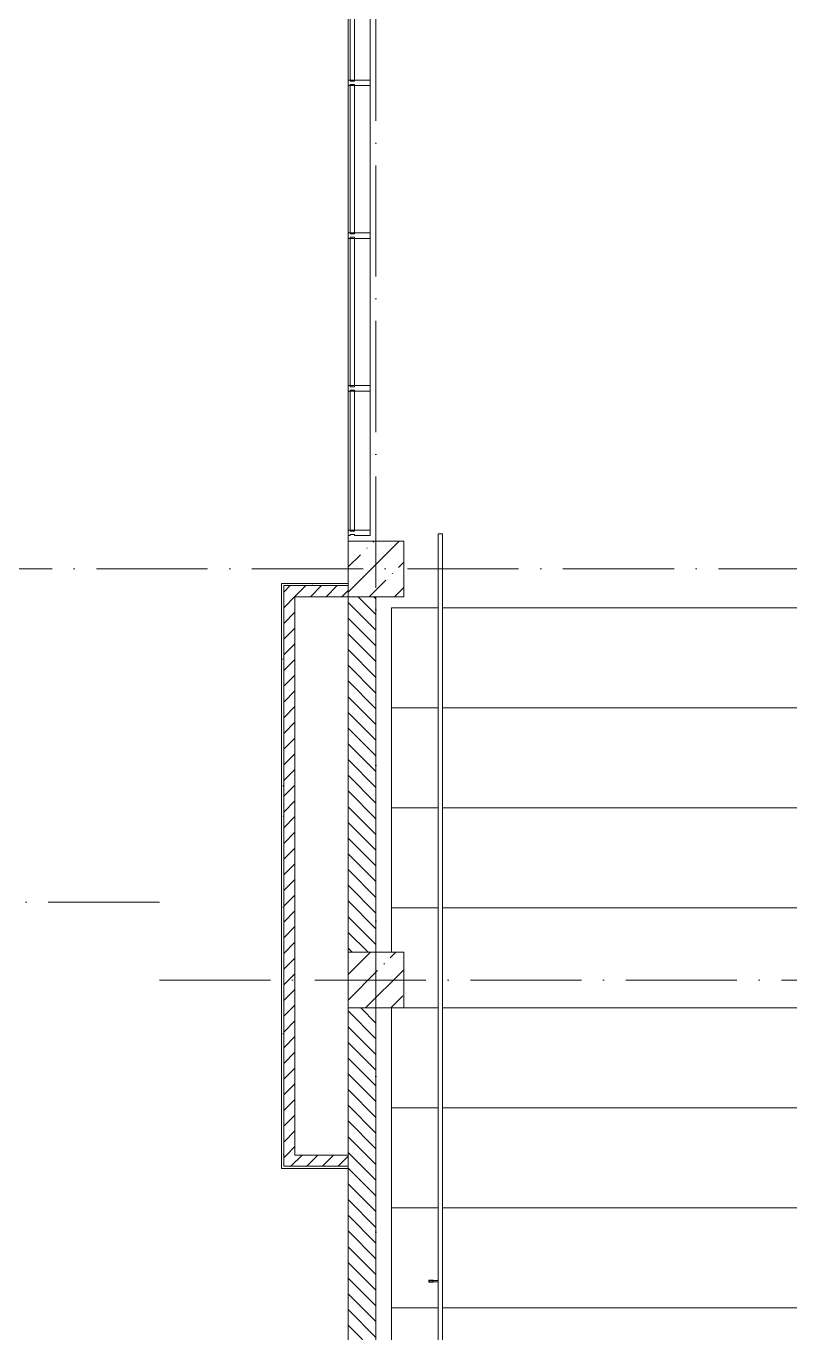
# Model space of a CAD drawing. Header units: millimetres. Extents: x -6467 to 106027, y -7090 to 195095.
# Drawn here: x 6701 to 13577, y 19606 to 31366 of the extents above; entities that cross this region are included whole.
import ezdxf

# ---------------------------------------------------------------- set-up
doc = ezdxf.new("R2010")
doc.units = ezdxf.units.MM
doc.linetypes.add('50_200_ШТРИХ_1Т_ш5_п1_п1_', pattern=[1400, 1000, -200, 0, -200])
for name, color, linetype, lineweight in [('A-FLOR', 7, 'Continuous', 9), ('A-GLAZ-CWMG', 7, 'Continuous', 9), ('A-GLAZ-CWMG-1', 7, 'Continuous', 20), ('A-WALL', 7, 'Continuous', 5), ('A-WALL-FNSH-1', 7, 'Continuous', 5), ('I-WALL', 7, 'Continuous', 5), ('S-COLS', 7, 'Continuous', 9), ('S-COLS-1', 7, 'Continuous', 5), ('Ограждение', 7, 'Continuous', 9)]:
    doc.layers.add(name, color=color, linetype=linetype, lineweight=lineweight)
doc.layers.add('I-WALL-1', color=7, linetype='Continuous', lineweight=5, true_color=0x787878)
doc.layers.add('Оси-3', color=7, linetype='50_200_ШТРИХ_1Т_ш5_п1_п1_', lineweight=9, true_color=0xaaaaaa)
pattern_1 = [(45, (0, 0), (-70.71068, 70.71068), [])]
pattern_2 = [(0, (0, 0), (406.4, 101.6), [6.706, -298.094, 6.706, -298.094, -1625.6]), (0, (0, 0), (406.4, 101.6), [-609.6, 6.706, -602.894, 6.706, -298.094, -711.2]), (0, (0, 0), (406.4, 101.6), [-1524, 6.706, -196.494, 6.706, -501.294]), (120, (152.4, 50.8), (-291.18818, 301.15272), [6.706, -298.094, 6.706, -298.094, -1625.6]), (120, (152.4, 50.8), (-291.18818, 301.15272), [-609.6, 6.706, -602.894, 6.706, -298.094, -711.2]), (120, (152.4, 50.8), (-291.18818, 301.15272), [-1524, 6.706, -196.494, 6.706, -501.294]), (240, (203.2, 254), (-115.21182, -402.75272), [6.706, -298.094, 6.706, -298.094, -1625.6]), (240, (203.2, 254), (-115.21182, -402.75272), [-609.6, 6.706, -602.894, 6.706, -298.094, -711.2]), (240, (203.2, 254), (-115.21182, -402.75272), [-1524, 6.706, -196.494, 6.706, -501.294])]
pattern_3 = [(135, (0, 0), (-70.71068, -70.71068), [])]

# ---------------------------------------------------------------- blocks, each defined once
blk = doc.blocks.new('Подъем актового зала1 - Подъем актового зала-21151440-АИ_План этажа Радиаторы_2')
at = {"layer": 'A-FLOR'}
for p, q in [((9990, 25231), (9990, 26131)), ((9990, 26131), (10410, 26131)), ((10450, 26131), (23300, 26131)), ((9990, 24331), (9990, 25231)), ((9990, 25231), (10410, 25231)), ((10450, 25231), (23300, 25231)), ((9990, 23431), (9990, 24331)), ((9990, 24331), (10410, 24331)), ((10450, 24331), (23300, 24331)), ((9990, 23031), (9990, 23431)), ((9990, 23431), (10410, 23431)), ((10450, 23431), (23300, 23431)), ((9990, 21631), (9990, 22531)), ((10100, 22531), (10410, 22531)), ((10450, 22531), (13750, 22531)), ((9990, 20731), (9990, 21631)), ((9990, 21631), (10410, 21631)), ((10450, 21631), (23300, 21631)), ((9990, 19831), (9990, 20731)), ((9990, 20731), (10410, 20731)), ((10450, 20731), (23300, 20731)), ((9990, 18931), (9990, 19831)), ((9990, 19831), (10410, 19831)), ((10450, 19831), (23300, 19831))]:
    blk.add_line(p, q, dxfattribs=at)
blk = doc.blocks.new('BSC_Колонна _Прямоугольная - 500х500-V4-АИ_План этажа Радиаторы_2')
at = {"layer": 'S-COLS-1'}
h = blk.add_hatch(dxfattribs=at)
h.set_pattern_fill('FP_30', color=256, style=0, pattern_type=2)
h.set_pattern_definition([(45, (-9850, -26481.04), (-228.0985, 228.0985), []), (45, (-9621.9, -26481.04), (-228.0985, 228.0985), [403.225, -80.645, 6.706, -73.939])])
h.paths.add_polyline_path([(-250, -250), (250, -250), (250, 250), (-250, 250)])
for p, q in [((250, 250), (-250, 250)), ((-250, 250), (-250, -250)), ((250, -250), (250, 250)), ((-250, -250), (250, -250))]:
    blk.add_line(p, q, dxfattribs=at)
blk = doc.blocks.new('Прямоугольный импост - Импост структурный с накладкой - 180мм-25038877-АИ_План этажа Радиаторы_2')
at = {"layer": 'A-GLAZ-CWMG'}
for p, q in [((9600, 28131), (9600, 29456)), ((9617, 29456), (9657, 29456)), ((9617, 28131), (9617, 29456)), ((9657, 28131), (9657, 29456)), ((9797, 28131), (9797, 29456)), ((9657, 28131), (9617, 28131))]:
    blk.add_line(p, q, dxfattribs=at)
blk = doc.blocks.new('Прямоугольный импост - Импост структурный с накладкой - 180мм-20786475-АИ_План этажа Радиаторы_2')
at = {"layer": 'A-GLAZ-CWMG-1'}
for p, q in [((-25, 0), (-25, 17)), ((-25, 17), (25, 17)), ((-15, 0), (-25, 0)), ((-15, -40), (-15, 0)), ((25, 0), (15, 0)), ((15, 0), (15, -40)), ((25, 17), (25, 0)), ((-25, -180), (-25, -40)), ((-25, -40), (-15, -40)), ((15, -40), (25, -40)), ((25, -40), (25, -180)), ((25, -180), (-25, -180))]:
    blk.add_line(p, q, dxfattribs=at)
blk = doc.blocks.new('О_Кронштейн_Форма Г_Круг_ГОСТ 2590-2006 - О_Кронштейн_Форма Г_Круг_ГОСТ 2590-2006-22348285-АИ_План этажа Радиаторы_2')
at = {"layer": 'Ограждение'}
for p, q in [((20885, 74921), (20885, 74926)), ((20885, 74881), (20885, 74921)), ((20895, 74924), (20895, 74921)), ((20895, 74921), (20895, 74881))]:
    blk.add_line(p, q, dxfattribs=at)
blk = doc.blocks.new('О_Элемент поручня_с загибами_Труба_ГОСТ 8732-78 - О_Элемент поручня_с загибами_Труба_ГОСТ 8732-78-26188955-АИ_План этажа Радиаторы_2')
at = {"layer": 'Ограждение'}
for p, q in [((-12530, 0), (50, 0)), ((50, 0), (50, -40)), ((50, -40), (-12530, -40))]:
    blk.add_line(p, q, dxfattribs=at)
blk = doc.blocks.new('О_Балясина_Труба_ГОСТ 8645-68 - О_Балясина_Труба_ГОСТ 8645-68-22508198-АИ_План этажа Радиаторы_2')
at = {"layer": 'Ограждение'}
for p, q in [((40, 10), (0, 10)), ((0, 10), (0, -10)), ((3, -7), (3, 7)), ((3, 7), (37, 7)), ((37, 7), (37, -7)), ((40, -10), (40, 10)), ((0, -10), (40, -10)), ((37, -7), (3, -7))]:
    blk.add_line(p, q, dxfattribs=at)
blk = doc.blocks.new('Прямоугольный импост - Импост структурный с накладкой - 180мм-25688054-АИ_План этажа Радиаторы_2')
at = {"layer": 'A-GLAZ-CWMG'}
for p, q in [((9600, 26831), (9600, 28081)), ((9617, 28081), (9657, 28081)), ((9617, 26831), (9617, 28081)), ((9657, 26831), (9657, 28081)), ((9797, 26831), (9797, 28081)), ((9657, 26831), (9617, 26831))]:
    blk.add_line(p, q, dxfattribs=at)
blk = doc.blocks.new('Прямоугольный импост - Импост структурный с накладкой - 180мм-V428-АИ_План этажа Радиаторы_2')
at = {"layer": 'A-GLAZ-CWMG'}
for p, q in [((9600, 30881), (9600, 32131)), ((9617, 32131), (9657, 32131)), ((9617, 30881), (9617, 32131)), ((9657, 30881), (9657, 32131)), ((9797, 31816), (9797, 32131)), ((9797, 30881), (9797, 31696)), ((9657, 30881), (9617, 30881))]:
    blk.add_line(p, q, dxfattribs=at)

msp = doc.modelspace()

# ---------------------------------------------------------------- hatches: boundary and pattern name
at = {"layer": 'I-WALL'}
h = msp.add_hatch(dxfattribs=at)
h.set_pattern_fill('FP_4', color=256, style=0, pattern_type=2)
h.set_pattern_definition(pattern_1)
h.paths.add_polyline_path([(9120, 21206), (9120, 26331), (9020, 26331), (9020, 21206)])
h = msp.add_hatch(dxfattribs=at)
h.set_pattern_fill('FP_4', color=256, style=0, pattern_type=2)
h.set_pattern_definition(pattern_1)
h.paths.add_polyline_path([(9600, 26231), (9600, 26331), (9120, 26331), (9120, 26231), (9472, 26231)])
h = msp.add_hatch(dxfattribs=at)
h.set_pattern_fill('FP_2', color=256, style=0, pattern_type=2)
h.set_pattern_definition(pattern_3)
h.paths.add_polyline_path([(9850, 23031), (9850, 26231), (9600, 26231), (9600, 23031)])
h = msp.add_hatch(dxfattribs=at)
h.set_pattern_fill('FP_2', color=256, style=0, pattern_type=2)
h.set_pattern_definition(pattern_3)
h.paths.add_polyline_path([(9600, 17631), (9850, 17631), (9850, 22531), (9600, 22531), (9600, 17731)])
h = msp.add_hatch(dxfattribs=at)
h.set_pattern_fill('FP_4', color=256, style=0, pattern_type=2)
h.set_pattern_definition(pattern_1)
h.paths.add_polyline_path([(9600, 21106), (9600, 21206), (9020, 21206), (9020, 21106), (9472, 21106)])
at = {"layer": 'I-WALL-1'}
h = msp.add_hatch(dxfattribs=at)
h.set_pattern_fill('FP_3', color=256, style=0, pattern_type=2)
h.set_pattern_definition(pattern_2)
h.paths.add_polyline_path([(9020, 21106), (9020, 26351), (9000, 26351), (9000, 21106)])
h = msp.add_hatch(dxfattribs=at)
h.set_pattern_fill('FP_3', color=256, style=0, pattern_type=2)
h.set_pattern_definition(pattern_2)
h.paths.add_polyline_path([(9472, 26331), (9600, 26331), (9600, 26351), (9020, 26351), (9020, 26331), (9120, 26331)])
h = msp.add_hatch(dxfattribs=at)
h.set_pattern_fill('FP_3', color=256, style=0, pattern_type=2)
h.set_pattern_definition(pattern_2)
h.paths.add_polyline_path([(9600, 21086), (9600, 21106), (9000, 21106), (9000, 21086), (9472, 21086)])
at = {"layer": 'S-COLS-1'}
h = msp.add_hatch(dxfattribs=at)
h.set_pattern_fill('FP_1', color=256, style=0, pattern_type=2)
h.set_pattern_definition([(45, (0, 0), (-228.0985, 228.0985), []), (45, (228.1, 0), (-228.0985, 228.0985), [403.225, -80.645, 6.706, -73.939])])
h.paths.add_polyline_path([(9600, 22531), (10100, 22531), (10100, 23031), (9600, 23031)])

# ---------------------------------------------------------------- linework, layer by layer
at = {"layer": 'A-FLOR'}
msp.add_line((9600, 26731), (9600, 26781), dxfattribs=at)
at = {"layer": 'A-WALL'}
for p, q in [((9600, 26331), (9020, 26331)), ((9020, 26331), (9020, 21106)), ((9600, 26231), (9600, 23031)), ((9850, 23031), (9850, 26231)), ((9600, 23031), (9850, 23031)), ((9850, 22531), (9600, 22531)), ((9600, 22531), (9600, 17631)), ((9850, 17631), (9850, 22531)), ((9020, 21106), (9600, 21106))]:
    msp.add_line(p, q, dxfattribs=at)
at = {"layer": 'A-WALL-FNSH-1'}
for p, q in [((9600, 26351), (9000, 26351)), ((9000, 26351), (9000, 21086)), ((9120, 26231), (9600, 26231)), ((9120, 21206), (9120, 26231)), ((9600, 21206), (9120, 21206)), ((9000, 21086), (9600, 21086))]:
    msp.add_line(p, q, dxfattribs=at)
at = {"layer": 'S-COLS-1'}
for p, q in [((10100, 23031), (9600, 23031)), ((9600, 23031), (9600, 22531)), ((10100, 22531), (10100, 23031)), ((9600, 22531), (10100, 22531))]:
    msp.add_line(p, q, dxfattribs=at)
at = {"layer": 'Оси-3'}
for p, q in [((9850, -5890), (9850, 91281)), ((-5267, 26481), (25750, 26481)), ((7900, 23481), (-5267, 23481)), ((7900, 22781), (25750, 22781))]:
    msp.add_line(p, q, dxfattribs=at)

# ---------------------------------------------------------------- block references
at = {"layer": 'A-FLOR'}
msp.add_blockref('Подъем актового зала1 - Подъем актового зала-21151440-АИ_План этажа Радиаторы_2', (0, 0), dxfattribs=at)
at = {"layer": 'A-GLAZ-CWMG'}
for name, p in [('Прямоугольный импост - Импост структурный с накладкой - 180мм-V428-АИ_План этажа Радиаторы_2', (0, 0)), ('Прямоугольный импост - Импост структурный с накладкой - 180мм-25038877-АИ_План этажа Радиаторы_2', (0, 1375)), ('Прямоугольный импост - Импост структурный с накладкой - 180мм-25038877-АИ_План этажа Радиаторы_2', (0, 0)), ('Прямоугольный импост - Импост структурный с накладкой - 180мм-25688054-АИ_План этажа Радиаторы_2', (0, 0))]:
    msp.add_blockref(name, p, dxfattribs=at)
at = {"layer": 'A-GLAZ-CWMG', "extrusion": (0, 0, -1), "rotation": 270.0000000000001}
for p in [(-9617, 30856), (-9617, 29481), (-9617, 28106), (-9617, 26806)]:
    msp.add_blockref('Прямоугольный импост - Импост структурный с накладкой - 180мм-20786475-АИ_План этажа Радиаторы_2', p, dxfattribs=at)
at = {"layer": 'S-COLS'}
msp.add_blockref('BSC_Колонна _Прямоугольная - 500х500-V4-АИ_План этажа Радиаторы_2', (9850, 26481), dxfattribs=at)
at = {"layer": 'Ограждение'}
for name, p, rotation in [('О_Элемент поручня_с загибами_Труба_ГОСТ 8732-78 - О_Элемент поручня_с загибами_Труба_ГОСТ 8732-78-26188955-АИ_План этажа Радиаторы_2', (10410, 26746), 90.00000000000006), ('О_Балясина_Труба_ГОСТ 8645-68 - О_Балясина_Труба_ГОСТ 8645-68-22508198-АИ_План этажа Радиаторы_2', (10365, 20071), 180), ('О_Кронштейн_Форма Г_Круг_ГОСТ 2590-2006 - О_Кронштейн_Форма Г_Круг_ГОСТ 2590-2006-22348285-АИ_План этажа Радиаторы_2', (-64516, 40961), 270.0000000000001)]:
    msp.add_blockref(name, p, dxfattribs=dict(at, rotation=rotation))

doc.saveas('drawing.dxf')
